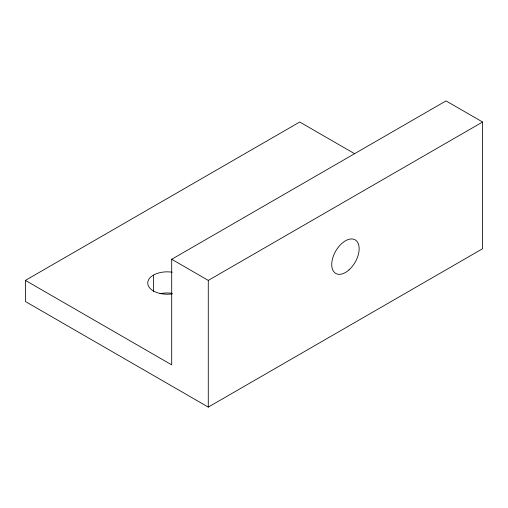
<?xml version="1.0" encoding="UTF-8"?>
<svg xmlns="http://www.w3.org/2000/svg" width="508" height="508" viewBox="0 0 508 508"><rect width="100%" height="100%" fill="white"/><g stroke="black" fill="none" stroke-linecap="round" stroke-linejoin="round"><path stroke-width="0.76" d="M25.4 280.397L171.704 364.865L171.704 259.277L446.024 100.901L482.6 122.015L482.6 248.723L208.28 407.099L25.4 301.517L25.4 280.397L299.72 122.022L354.673 153.746M171.704 259.277L208.28 280.397L482.6 122.015M208.28 280.397L208.28 407.099M153.416 275.12L153.416 291.541M160.045 293.726A19.399 11.201 0 0 1 172.155 293.338M172.155 293.853A19.399 11.201 0 0 1 147.733 283.039A19.399 11.201 0 0 1 172.155 272.218M348.99 269.888A19.399 11.201 -60 0 0 355.136 239.839A19.399 11.201 -60 0 0 332.194 260.191A19.399 11.201 -60 0 0 348.99 269.888"/></g></svg>
